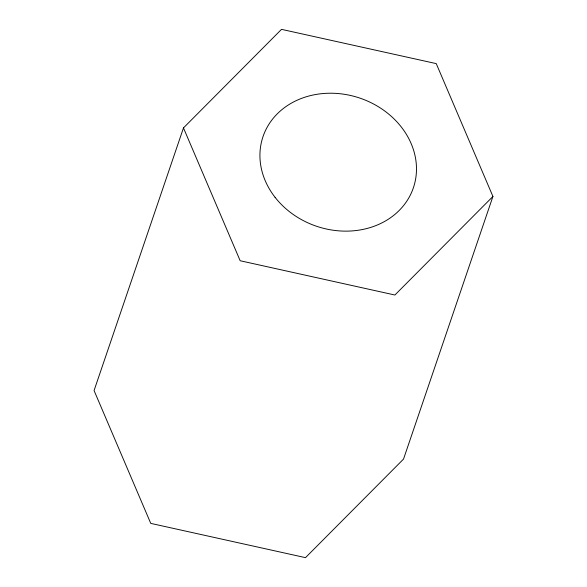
<?xml version="1.0" encoding="UTF-8"?>
<svg xmlns="http://www.w3.org/2000/svg" width="587" height="587" viewBox="0 0 587 587"><rect width="100%" height="100%" fill="white"/><g stroke="black" fill="none" stroke-linecap="round" stroke-linejoin="round"><path stroke-width="0.88" d="M183.474 127.915L94.067 390.546L150.756 523.384L305.489 557.65L403.526 459.085L492.933 196.454L436.244 63.616L281.511 29.35L183.474 127.915L240.171 260.745L394.897 295.019L492.933 196.454M275.061 197.298A79.421 67.644 18.8 0 0 409.843 196.021A79.421 67.644 18.8 0 0 329.711 93.223A79.421 67.644 18.8 0 0 275.061 197.298"/></g></svg>
